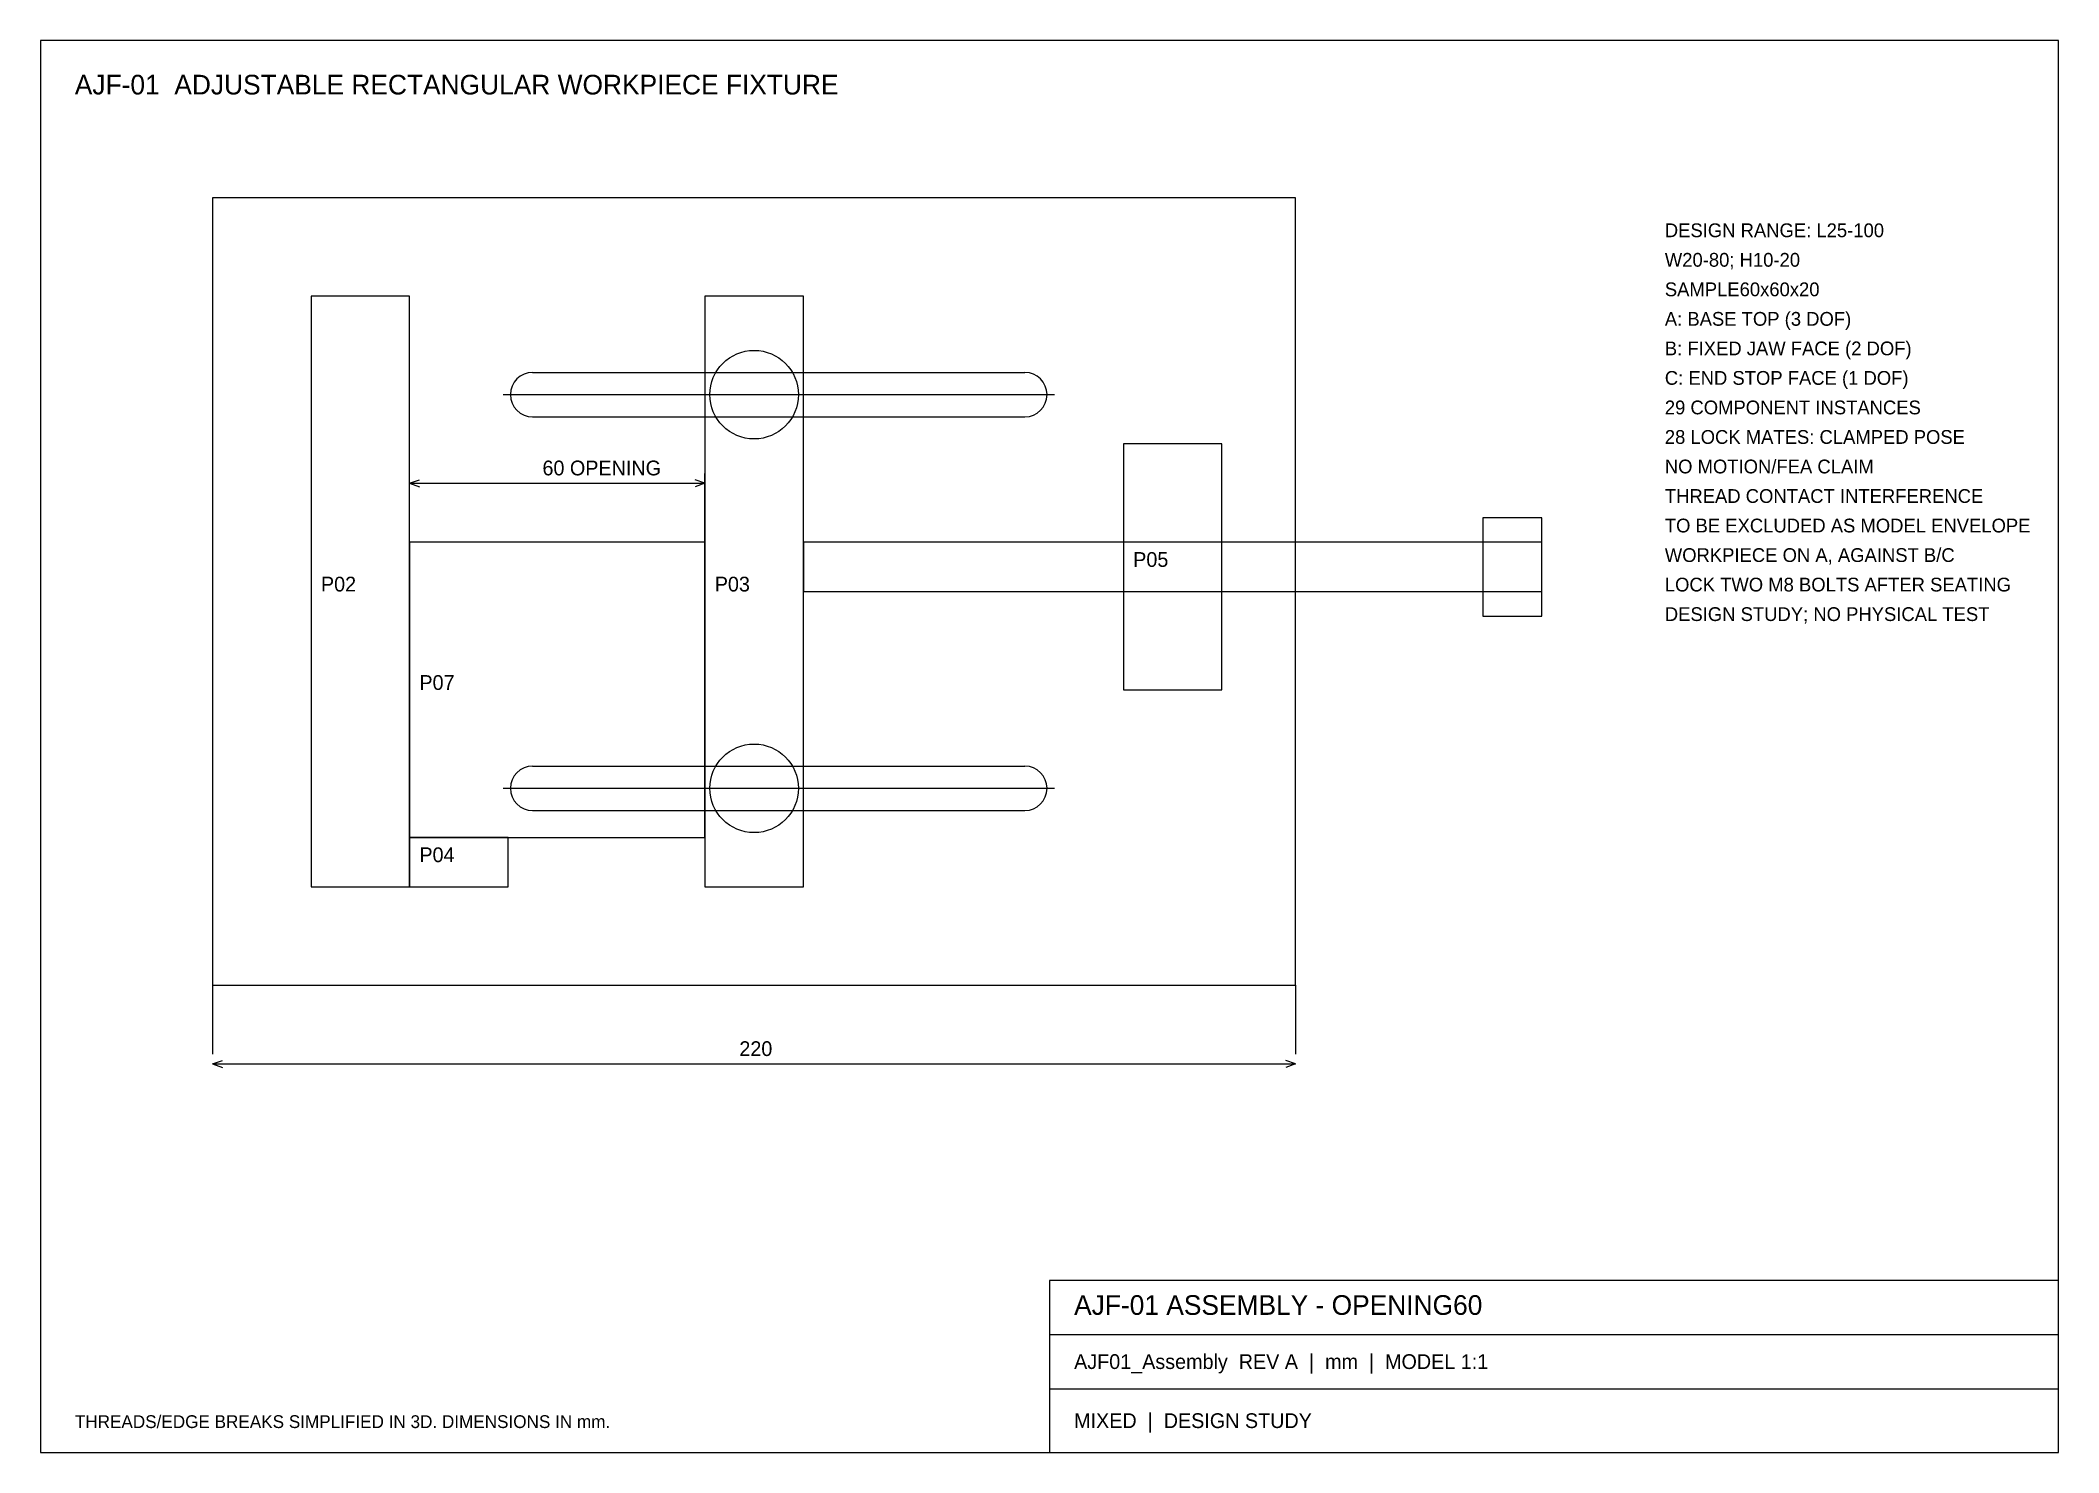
# Model space of a CAD drawing. Extents: x 5 to 415, y 5 to 292.
import ezdxf

# ---------------------------------------------------------------- set-up
doc = ezdxf.new("R2010")
doc.units = 0
for name, color, linetype in [('CENTER', 3, 'CONTINUOUS'), ('DIM', 2, 'CONTINUOUS'), ('FRAME', 7, 'CONTINUOUS'), ('OUTLINE', 7, 'CONTINUOUS'), ('TEXT', 7, 'CONTINUOUS')]:
    doc.layers.add(name, color=color, linetype=linetype)

msp = doc.modelspace()

# ---------------------------------------------------------------- linework, layer by layer
at = {"layer": 'CENTER'}
for p, q in [((99, 220), (211, 220)), ((99, 140), (211, 140))]:
    msp.add_line(p, q, dxfattribs=at)
at = {"layer": 'DIM'}
for p, q in [((80, 190), (80, 204)), ((80, 202), (82, 202.7)), ((80, 202), (140, 202)), ((80, 202), (82, 201.3)), ((140, 202), (138, 202.7)), ((140, 202), (138, 201.3)), ((140, 190), (140, 204)), ((40, 100), (40, 86)), ((260, 100), (260, 86)), ((40, 84), (42, 84.7)), ((40, 84), (260, 84)), ((40, 84), (42, 83.3)), ((260, 84), (258, 84.7)), ((260, 84), (258, 83.3))]:
    msp.add_line(p, q, dxfattribs=at)
at = {"layer": 'FRAME'}
for p, q in [((415, 292), (5, 292)), ((5, 292), (5, 5)), ((415, 5), (415, 292)), ((415, 40), (210, 40)), ((210, 40), (210, 5)), ((415, 5), (415, 40)), ((210, 29), (415, 29)), ((210, 18), (415, 18)), ((5, 5), (415, 5)), ((210, 5), (415, 5))]:
    msp.add_line(p, q, dxfattribs=at)
at = {"layer": 'OUTLINE'}
for p, q in [((260, 260), (40, 260)), ((40, 260), (40, 100)), ((260, 100), (260, 260)), ((80, 240), (60, 240)), ((60, 240), (60, 120)), ((80, 120), (80, 240)), ((160, 240), (140, 240)), ((140, 240), (140, 120)), ((160, 120), (160, 240)), ((105, 224.5), (205, 224.5)), ((105, 215.5), (205, 215.5)), ((245, 210), (225, 210)), ((225, 210), (225, 160)), ((245, 160), (245, 210)), ((310, 195), (298, 195)), ((298, 195), (298, 175)), ((310, 175), (310, 195)), ((140, 190), (80, 190)), ((80, 190), (80, 130)), ((140, 130), (140, 190)), ((310, 190), (160, 190)), ((160, 190), (160, 180)), ((310, 180), (310, 190)), ((160, 180), (310, 180)), ((298, 175), (310, 175)), ((225, 160), (245, 160)), ((105, 144.5), (205, 144.5)), ((105, 135.5), (205, 135.5)), ((100, 130), (80, 130)), ((80, 130), (80, 120)), ((80, 130), (140, 130)), ((100, 120), (100, 130)), ((60, 120), (80, 120)), ((80, 120), (100, 120)), ((140, 120), (160, 120)), ((40, 100), (260, 100))]:
    msp.add_line(p, q, dxfattribs=at)
for centre in [(150, 220), (150, 140)]:
    msp.add_circle(centre, 9, dxfattribs=at)
for centre, start, end in [((105, 220), 90, 270), ((205, 220), 270, 90), ((105, 140), 90, 270), ((205, 140), 270, 90)]:
    msp.add_arc(centre, 4.5, start, end, dxfattribs=at)

# ---------------------------------------------------------------- texts
at = {"layer": 'DIM'}
for s, p in [('60 OPENING', (107, 203.6)), ('220', (147, 85.6))]:
    msp.add_text(s, height=3, dxfattribs=at).set_placement(p)
at = {"layer": 'TEXT'}
for s, height, p in [('AJF-01  ADJUSTABLE RECTANGULAR WORKPIECE FIXTURE', 4, (12, 281)), ('DESIGN RANGE: L25-100', 2.8, (335, 252)), ('W20-80; H10-20', 2.8, (335, 246)), ('SAMPLE60x60x20', 2.8, (335, 240)), ('A: BASE TOP (3 DOF)', 2.8, (335, 234)), ('B: FIXED JAW FACE (2 DOF)', 2.8, (335, 228)), ('C: END STOP FACE (1 DOF)', 2.8, (335, 222)), ('29 COMPONENT INSTANCES', 2.8, (335, 216)), ('28 LOCK MATES: CLAMPED POSE', 2.8, (335, 210)), ('NO MOTION/FEA CLAIM', 2.8, (335, 204)), ('THREAD CONTACT INTERFERENCE', 2.8, (335, 198)), ('TO BE EXCLUDED AS MODEL ENVELOPE', 2.8, (335, 192)), ('WORKPIECE ON A, AGAINST B/C', 2.8, (335, 186)), ('P05', 3, (227, 185)), ('P02', 3, (62, 180)), ('P03', 3, (142, 180)), ('LOCK TWO M8 BOLTS AFTER SEATING', 2.8, (335, 180)), ('DESIGN STUDY; NO PHYSICAL TEST', 2.8, (335, 174)), ('P07', 3, (82, 160)), ('P04', 3, (82, 125)), ('AJF-01 ASSEMBLY - OPENING60', 4, (215, 33)), ('AJF01_Assembly  REV A  |  mm  |  MODEL 1:1', 3, (215, 22)), ('THREADS/EDGE BREAKS SIMPLIFIED IN 3D. DIMENSIONS IN mm.', 2.6, (12, 10)), ('MIXED  |  DESIGN STUDY', 3, (215, 10))]:
    msp.add_text(s, height=height, dxfattribs=at).set_placement(p)

doc.saveas('drawing.dxf')
